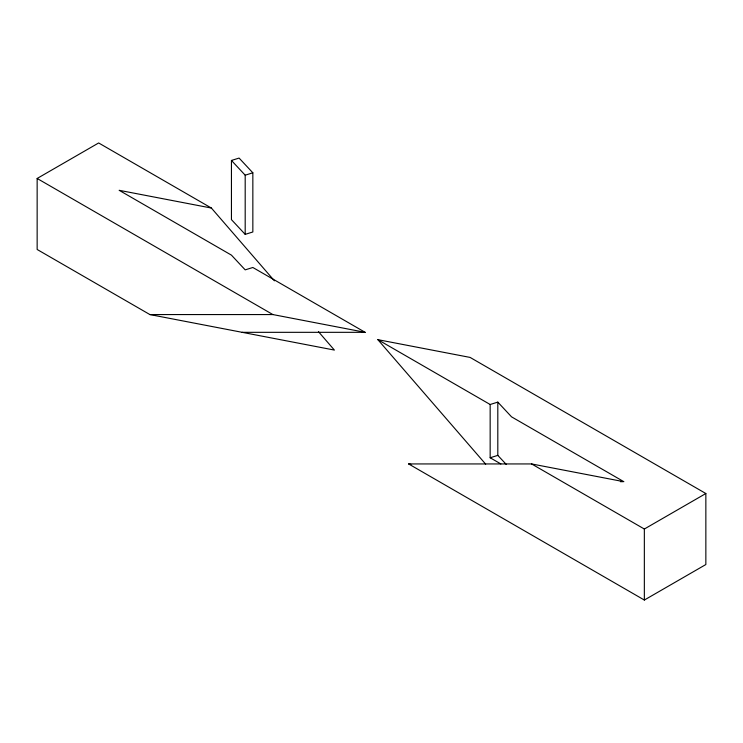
<?xml version="1.0" encoding="UTF-8"?>
<svg xmlns="http://www.w3.org/2000/svg" width="743" height="743" viewBox="0 0 743 743"><rect width="100%" height="100%" fill="white"/><g stroke="black" fill="none" stroke-linecap="round" stroke-linejoin="round"><path stroke-width="1.11" d="M318.45 331.666L334.387 350.074L149.9 314.568L37.15 249.481L37.15 178.469L98.652 142.962L211.393 208.049L274.408 280.817M531.607 463.938L644.348 529.025L705.85 493.519L705.85 564.531L644.348 600.038L408.613 463.938L531.607 463.938L623.851 481.687L511.555 416.851L497.81 402.121L490.157 404.498L377.862 339.662L485.671 464.152M231.444 160.451L239.097 158.073L252.843 172.803L252.843 231.983L245.19 234.361L231.444 219.631L231.444 160.451L245.19 175.19L245.19 234.361M245.19 175.19L252.843 172.803M490.157 404.498L490.157 457.762L497.81 455.375L506.215 464.384M149.9 314.568L272.895 314.568L365.138 332.325L252.843 267.489L245.19 269.867L231.444 255.137L119.149 190.301L211.393 208.049M242.144 332.325L365.138 332.325M620.368 481.687L622.69 481.687M377.862 339.662L470.105 357.42L705.85 493.519M408.613 463.938L410.888 464.375M37.15 178.469L272.895 314.568M490.157 457.762L500.856 463.938M644.348 529.025L644.348 600.038M497.81 402.121L497.81 455.375"/></g></svg>
